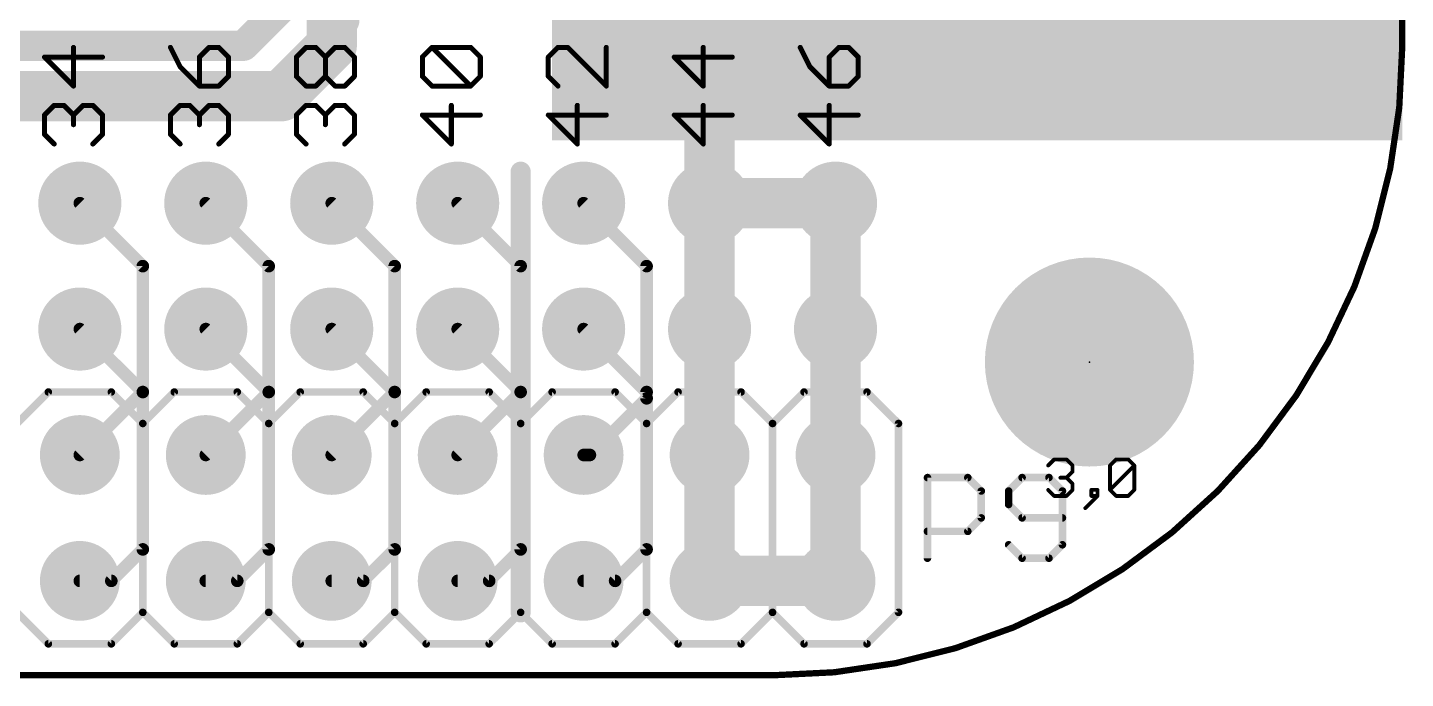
# Model space of a CAD drawing. Extents: x 0 to 86.4, y -0.1 to 54.7.
# Drawn here: x 58.64 to 86.42, y -0.06 to 13.07 of the extents above; entities that cross this region are included whole.
import ezdxf

# ---------------------------------------------------------------- set-up
doc = ezdxf.new("R2010")
doc.units = 0
for name, color, linetype in [('1', 12, 'CONTINUOUS'), ('16', 132, 'CONTINUOUS'), ('17', 110, 'CONTINUOUS'), ('20', 53, 'CONTINUOUS'), ('21', 40, 'CONTINUOUS'), ('23', 53, 'CONTINUOUS'), ('39', 12, 'CONTINUOUS'), ('40', 132, 'CONTINUOUS'), ('41', 12, 'CONTINUOUS'), ('42', 132, 'CONTINUOUS'), ('43', 110, 'CONTINUOUS'), ('48', 253, 'CONTINUOUS')]:
    doc.layers.add(name, color=color, linetype=linetype)

# ---------------------------------------------------------------- blocks, each defined once
blk = doc.blocks.new('ROUNDP')
at = {"const_width": 0.5}
blk.add_lwpolyline([(0, -0.25, 1), (0, 0.25, 1), (0, -0.25)], format="xyb", dxfattribs=at)
blk = doc.blocks.new('RECT')
blk.add_solid([(-0.5, -0.5), (0.5, -0.5), (-0.5, 0.5), (0.5, 0.5)])

msp = doc.modelspace()

# ---------------------------------------------------------------- linework, layer by layer
at = {"layer": '1'}
for points, const_width in [([(64.77, 12.7), (64.77, 32.512)], 1.016), ([(63.754, 11.684), (64.77, 12.7)], 1.016), ([(20.32, 11.684), (63.754, 11.684)], 1.016), ([(60.96, 5.715), (59.69, 6.985)], 0.254), ([(63.5, 5.715), (62.23, 6.985)], 0.254), ([(66.04, 5.715), (64.77, 6.985)], 0.254), ([(68.58, 5.715), (67.31, 6.985)], 0.254), ([(71.12, 5.715), (69.85, 6.985)], 0.254), ([(60.96, 2.54), (60.96, 5.715)], 0.254), ([(63.5, 2.54), (63.5, 5.715)], 0.254), ([(66.04, 2.54), (66.04, 5.715)], 0.254), ([(68.58, 2.54), (68.58, 5.715)], 0.254), ([(71.12, 2.54), (71.12, 5.715)], 0.254), ([(60.325, 1.905), (60.96, 2.54)], 0.254), ([(62.865, 1.905), (63.5, 2.54)], 0.254), ([(65.405, 1.905), (66.04, 2.54)], 0.254), ([(67.945, 1.905), (68.58, 2.54)], 0.254), ([(70.485, 1.905), (71.12, 2.54)], 0.254), ([(59.69, 1.905), (60.325, 1.905)], 0.254), ([(62.23, 1.905), (62.865, 1.905)], 0.254), ([(64.77, 1.905), (65.405, 1.905)], 0.254), ([(67.31, 1.905), (67.945, 1.905)], 0.254), ([(69.85, 1.905), (70.485, 1.905)], 0.254)]:
    msp.add_lwpolyline(points, dxfattribs=dict(at, const_width=const_width))
for points, const_width in [([(64.9496, 12.5204, 1), (64.5904, 12.8796)], 0.508), ([(64.516, 12.7, 1), (65.024, 12.7)], 0.508), ([(63.5744, 11.8636, 1), (63.9336, 11.5044)], 0.508), ([(63.754, 11.43, 1), (63.754, 11.938)], 0.508), ([(59.7349, 7.0299, 1), (59.6451, 6.9401)], 0.127), ([(62.2749, 7.0299, 1), (62.1851, 6.9401)], 0.127), ([(64.8149, 7.0299, 1), (64.7251, 6.9401)], 0.127), ([(67.3549, 7.0299, 1), (67.2651, 6.9401)], 0.127), ([(69.8949, 7.0299, 1), (69.8051, 6.9401)], 0.127), ([(61.0235, 5.715, 1), (60.8965, 5.715)], 0.127), ([(63.5635, 5.715, 1), (63.4365, 5.715)], 0.127), ([(66.1035, 5.715, 1), (65.9765, 5.715)], 0.127), ([(68.6435, 5.715, 1), (68.5165, 5.715)], 0.127), ([(71.1835, 5.715, 1), (71.0565, 5.715)], 0.127), ([(60.9151, 5.6701, 1), (61.0049, 5.7599)], 0.127), ([(63.4551, 5.6701, 1), (63.5449, 5.7599)], 0.127), ([(65.9951, 5.6701, 1), (66.0849, 5.7599)], 0.127), ([(68.5351, 5.6701, 1), (68.6249, 5.7599)], 0.127), ([(71.0751, 5.6701, 1), (71.1649, 5.7599)], 0.127), ([(60.8965, 2.54, 1), (61.0235, 2.54)], 0.127), ([(61.0049, 2.4951, 1), (60.9151, 2.5849)], 0.127), ([(63.4365, 2.54, 1), (63.5635, 2.54)], 0.127), ([(63.5449, 2.4951, 1), (63.4551, 2.5849)], 0.127), ([(65.9765, 2.54, 1), (66.1035, 2.54)], 0.127), ([(66.0849, 2.4951, 1), (65.9951, 2.5849)], 0.127), ([(68.5165, 2.54, 1), (68.6435, 2.54)], 0.127), ([(68.6249, 2.4951, 1), (68.5351, 2.5849)], 0.127), ([(71.0565, 2.54, 1), (71.1835, 2.54)], 0.127), ([(71.1649, 2.4951, 1), (71.0751, 2.5849)], 0.127), ([(59.69, 1.9685, 1), (59.69, 1.8415)], 0.127), ([(60.2801, 1.9499, 1), (60.3699, 1.8601)], 0.127), ([(60.325, 1.8415, 1), (60.325, 1.9685)], 0.127), ([(62.23, 1.9685, 1), (62.23, 1.8415)], 0.127), ([(62.8201, 1.9499, 1), (62.9099, 1.8601)], 0.127), ([(62.865, 1.8415, 1), (62.865, 1.9685)], 0.127), ([(64.77, 1.9685, 1), (64.77, 1.8415)], 0.127), ([(65.3601, 1.9499, 1), (65.4499, 1.8601)], 0.127), ([(65.405, 1.8415, 1), (65.405, 1.9685)], 0.127), ([(67.31, 1.9685, 1), (67.31, 1.8415)], 0.127), ([(67.9001, 1.9499, 1), (67.9899, 1.8601)], 0.127), ([(67.945, 1.8415, 1), (67.945, 1.9685)], 0.127), ([(69.85, 1.9685, 1), (69.85, 1.8415)], 0.127), ([(70.4401, 1.9499, 1), (70.5299, 1.8601)], 0.127), ([(70.485, 1.8415, 1), (70.485, 1.9685)], 0.127)]:
    msp.add_lwpolyline(points, format="xyb", dxfattribs=dict(at, const_width=const_width))
at = {"layer": '16'}
for points, const_width in [([(65.024, 13.208), (65.024, 28.194)], 0.6096), ([(72.39, 25.654), (72.39, 9.525)], 1.016), ([(62.992, 12.7), (64.008, 13.716)], 0.6096), ([(63.5, 11.684), (65.024, 13.208)], 0.6096), ([(22.606, 12.7), (62.992, 12.7)], 0.6096), ([(27.178, 11.684), (63.5, 11.684)], 0.6096), ([(72.39, 9.525), (72.39, 6.985)], 1.016), ([(72.39, 9.525), (74.93, 9.525)], 1.016), ([(74.93, 9.525), (74.93, 6.985)], 1.016), ([(60.96, 8.255), (59.69, 9.525)], 0.254), ([(63.5, 8.255), (62.23, 9.525)], 0.254), ([(66.04, 8.255), (64.77, 9.525)], 0.254), ([(68.58, 8.255), (67.31, 9.525)], 0.254), ([(71.12, 8.255), (69.85, 9.525)], 0.254), ([(60.96, 5.715), (60.96, 8.255)], 0.254), ([(63.5, 5.715), (63.5, 8.255)], 0.254), ([(66.04, 5.715), (66.04, 8.255)], 0.254), ([(68.58, 5.715), (68.58, 8.255)], 0.254), ([(71.12, 5.588), (71.12, 8.255)], 0.254), ([(72.39, 6.985), (72.39, 4.445)], 1.016), ([(74.93, 6.985), (74.93, 4.445)], 1.016), ([(59.69, 4.445), (60.96, 5.715)], 0.254), ([(62.23, 4.445), (63.5, 5.715)], 0.254), ([(64.77, 4.445), (66.04, 5.715)], 0.254), ([(67.31, 4.445), (68.58, 5.715)], 0.254), ([(69.977, 4.445), (71.12, 5.588)], 0.254), ([(72.39, 4.445), (72.39, 1.905)], 1.016), ([(74.93, 4.445), (74.93, 1.905)], 1.016), ([(69.85, 4.445), (69.977, 4.445)], 0.254), ([(72.39, 1.905), (74.93, 1.905)], 1.016)]:
    msp.add_lwpolyline(points, dxfattribs=dict(at, const_width=const_width))
for points, const_width in [([(64.8716, 13.208, 1), (65.1764, 13.208)], 0.3048), ([(65.1318, 13.1002, 1), (64.9162, 13.3158)], 0.3048), ([(62.8842, 12.8078, 1), (63.0998, 12.5922)], 0.3048), ([(62.992, 12.5476, 1), (62.992, 12.8524)], 0.3048), ([(63.5, 11.5316, 1), (63.5, 11.8364)], 0.3048), ([(63.3922, 11.7918, 1), (63.6078, 11.5762)], 0.3048), ([(72.644, 9.525, 1), (72.136, 9.525)], 0.508), ([(72.39, 9.779, 1), (72.39, 9.271)], 0.508), ([(75.184, 9.525, 1), (74.676, 9.525)], 0.508), ([(74.93, 9.271, 1), (74.93, 9.779)], 0.508), ([(72.136, 9.525, 1), (72.644, 9.525)], 0.508), ([(59.7349, 9.5699, 1), (59.6451, 9.4801)], 0.127), ([(62.2749, 9.5699, 1), (62.1851, 9.4801)], 0.127), ([(64.8149, 9.5699, 1), (64.7251, 9.4801)], 0.127), ([(67.3549, 9.5699, 1), (67.2651, 9.4801)], 0.127), ([(69.8949, 9.5699, 1), (69.8051, 9.4801)], 0.127), ([(61.0235, 8.255, 1), (60.8965, 8.255)], 0.127), ([(60.9151, 8.2101, 1), (61.0049, 8.2999)], 0.127), ([(63.5635, 8.255, 1), (63.4365, 8.255)], 0.127), ([(63.4551, 8.2101, 1), (63.5449, 8.2999)], 0.127), ([(66.1035, 8.255, 1), (65.9765, 8.255)], 0.127), ([(65.9951, 8.2101, 1), (66.0849, 8.2999)], 0.127), ([(68.6435, 8.255, 1), (68.5165, 8.255)], 0.127), ([(68.5351, 8.2101, 1), (68.6249, 8.2999)], 0.127), ([(71.1835, 8.255, 1), (71.0565, 8.255)], 0.127), ([(71.0751, 8.2101, 1), (71.1649, 8.2999)], 0.127), ([(72.644, 6.985, 1), (72.136, 6.985)], 0.508), ([(72.136, 6.985, 1), (72.644, 6.985)], 0.508), ([(75.184, 6.985, 1), (74.676, 6.985)], 0.508), ([(74.676, 6.985, 1), (75.184, 6.985)], 0.508), ([(61.0049, 5.6701, 1), (60.9151, 5.7599)], 0.127), ([(63.5449, 5.6701, 1), (63.4551, 5.7599)], 0.127), ([(66.0849, 5.6701, 1), (65.9951, 5.7599)], 0.127), ([(68.6249, 5.6701, 1), (68.5351, 5.7599)], 0.127), ([(60.8965, 5.715, 1), (61.0235, 5.715)], 0.127), ([(63.4365, 5.715, 1), (63.5635, 5.715)], 0.127), ([(65.9765, 5.715, 1), (66.1035, 5.715)], 0.127), ([(68.5165, 5.715, 1), (68.6435, 5.715)], 0.127), ([(71.0565, 5.588, 1), (71.1835, 5.588)], 0.127), ([(71.1649, 5.5431, 1), (71.0751, 5.6329)], 0.127), ([(72.644, 4.445, 1), (72.136, 4.445)], 0.508), ([(75.184, 4.445, 1), (74.676, 4.445)], 0.508), ([(59.6451, 4.4899, 1), (59.7349, 4.4001)], 0.127), ([(62.1851, 4.4899, 1), (62.2749, 4.4001)], 0.127), ([(64.7251, 4.4899, 1), (64.8149, 4.4001)], 0.127), ([(67.2651, 4.4899, 1), (67.3549, 4.4001)], 0.127), ([(69.85, 4.5085, 1), (69.85, 4.3815)], 0.127), ([(69.9321, 4.4899, 1), (70.0219, 4.4001)], 0.127), ([(69.977, 4.3815, 1), (69.977, 4.5085)], 0.127), ([(72.136, 4.445, 1), (72.644, 4.445)], 0.508), ([(74.676, 4.445, 1), (75.184, 4.445)], 0.508), ([(72.39, 2.159, 1), (72.39, 1.651)], 0.508), ([(74.93, 1.651, 1), (74.93, 2.159)], 0.508), ([(72.136, 1.905, 1), (72.644, 1.905)], 0.508), ([(74.676, 1.905, 1), (75.184, 1.905)], 0.508)]:
    msp.add_lwpolyline(points, format="xyb", dxfattribs=dict(at, const_width=const_width))
at = {"layer": '20', "const_width": 0.127}
for points in [[(86.36, 41.91), (86.36, 12.7)], [(73.66, 0), (14.605, 0)]]:
    msp.add_lwpolyline(points, dxfattribs=at)
at = {"layer": '20'}
for points, const_width in [([(73.66, 0, 0.4142), (86.36, 12.7)], 0.127), ([(86.3918, 12.7, 1), (86.3282, 12.7)], 0.0635), ([(86.3282, 12.7, 1), (86.3918, 12.7)], 0.0635), ([(73.66, 0.0318, 1), (73.66, -0.0318)], 0.0635), ([(73.66, -0.0318, 1), (73.66, 0.0318)], 0.0635)]:
    msp.add_lwpolyline(points, format="xyb", dxfattribs=dict(at, const_width=const_width))
at = {"layer": '21'}
for points, const_width in [([(58.9958, 12.4909, 1), (58.9598, 12.4549)], 0.0508), ([(58.9778, 12.4983, 1), (58.9778, 12.4475)], 0.0508), ([(59.5879, 12.6678, 1), (59.5371, 12.6678)], 0.0508), ([(60.1472, 12.4475, 1), (60.1472, 12.4983)], 0.0508), ([(61.5405, 12.6792, 1), (61.4951, 12.6564)], 0.0508), ([(62.0845, 12.4909, 1), (62.1205, 12.4549)], 0.0508), ([(62.1279, 12.4729, 1), (62.0771, 12.4729)], 0.0508), ([(62.2974, 12.6932, 1), (62.2974, 12.6424)], 0.0508), ([(62.3154, 12.6498, 1), (62.2794, 12.6858)], 0.0508), ([(62.5103, 12.6858, 1), (62.4743, 12.6498)], 0.0508), ([(62.4923, 12.6424, 1), (62.4923, 12.6932)], 0.0508), ([(62.7126, 12.4729, 1), (62.6618, 12.4729)], 0.0508), ([(62.6692, 12.4549, 1), (62.7052, 12.4909)], 0.0508), ([(64.0398, 12.4909, 1), (64.0758, 12.4549)], 0.0508), ([(64.0832, 12.4729, 1), (64.0324, 12.4729)], 0.0508), ([(64.2527, 12.6932, 1), (64.2527, 12.6424)], 0.0508), ([(64.2707, 12.6498, 1), (64.2347, 12.6858)], 0.0508), ([(64.4656, 12.6858, 1), (64.4296, 12.6498)], 0.0508), ([(64.4476, 12.6424, 1), (64.4476, 12.6932)], 0.0508), ([(64.6245, 12.4909, 1), (64.6605, 12.4549)], 0.0508), ([(64.6679, 12.4729, 1), (64.6171, 12.4729)], 0.0508), ([(64.6245, 12.4549, 1), (64.6605, 12.4909)], 0.0508), ([(64.8374, 12.6932, 1), (64.8374, 12.6424)], 0.0508), ([(64.8554, 12.6498, 1), (64.8194, 12.6858)], 0.0508), ([(65.0503, 12.6858, 1), (65.0143, 12.6498)], 0.0508), ([(65.0323, 12.6424, 1), (65.0323, 12.6932)], 0.0508), ([(65.2526, 12.4729, 1), (65.2018, 12.4729)], 0.0508), ([(65.2092, 12.4549, 1), (65.2452, 12.4909)], 0.0508), ([(66.5798, 12.4909, 1), (66.6158, 12.4549)], 0.0508), ([(66.6232, 12.4729, 1), (66.5724, 12.4729)], 0.0508), ([(66.8107, 12.6858, 1), (66.7747, 12.6498)], 0.0508), ([(66.7927, 12.6932, 1), (66.7927, 12.6424)], 0.0508), ([(66.8107, 12.6498, 1), (66.7747, 12.6858)], 0.0508), ([(67.5903, 12.6858, 1), (67.5543, 12.6498)], 0.0508), ([(67.5723, 12.6424, 1), (67.5723, 12.6932)], 0.0508), ([(67.7926, 12.4729, 1), (67.7418, 12.4729)], 0.0508), ([(67.7492, 12.4549, 1), (67.7852, 12.4909)], 0.0508), ([(69.1198, 12.4909, 1), (69.1558, 12.4549)], 0.0508), ([(69.1632, 12.4729, 1), (69.1124, 12.4729)], 0.0508), ([(69.3327, 12.6932, 1), (69.3327, 12.6424)], 0.0508), ([(69.3507, 12.6498, 1), (69.3147, 12.6858)], 0.0508), ([(69.5456, 12.6858, 1), (69.5096, 12.6498)], 0.0508), ([(69.5276, 12.6424, 1), (69.5276, 12.6932)], 0.0508), ([(70.3326, 12.6678, 1), (70.2818, 12.6678)], 0.0508), ([(71.6958, 12.4909, 1), (71.6598, 12.4549)], 0.0508), ([(71.6778, 12.4983, 1), (71.6778, 12.4475)], 0.0508), ([(72.2879, 12.6678, 1), (72.2371, 12.6678)], 0.0508), ([(72.8472, 12.4475, 1), (72.8472, 12.4983)], 0.0508), ([(74.2405, 12.6792, 1), (74.1951, 12.6564)], 0.0508), ([(74.7845, 12.4909, 1), (74.8205, 12.4549)], 0.0508), ([(74.8279, 12.4729, 1), (74.7771, 12.4729)], 0.0508), ([(74.9974, 12.6932, 1), (74.9974, 12.6424)], 0.0508), ([(75.0154, 12.6498, 1), (74.9794, 12.6858)], 0.0508), ([(75.2103, 12.6858, 1), (75.1743, 12.6498)], 0.0508), ([(75.1923, 12.6424, 1), (75.1923, 12.6932)], 0.0508), ([(75.4126, 12.4729, 1), (75.3618, 12.4729)], 0.0508), ([(75.3692, 12.4549, 1), (75.4052, 12.4909)], 0.0508), ([(61.7307, 12.296, 1), (61.6947, 12.26)], 0.0508), ([(61.69, 12.2666, 1), (61.7354, 12.2894)], 0.0508), ([(74.4307, 12.296, 1), (74.3947, 12.26)], 0.0508), ([(74.39, 12.2666, 1), (74.4354, 12.2894)], 0.0508), ([(62.6618, 12.0831, 1), (62.7126, 12.0831)], 0.0508), ([(62.7052, 12.0651, 1), (62.6692, 12.1011)], 0.0508), ([(64.0758, 12.1011, 1), (64.0398, 12.0651)], 0.0508), ([(64.0324, 12.0831, 1), (64.0832, 12.0831)], 0.0508), ([(64.6605, 12.1011, 1), (64.6245, 12.0651)], 0.0508), ([(64.6171, 12.0831, 1), (64.6679, 12.0831)], 0.0508), ([(64.6605, 12.0651, 1), (64.6245, 12.1011)], 0.0508), ([(65.2018, 12.0831, 1), (65.2526, 12.0831)], 0.0508), ([(65.2452, 12.0651, 1), (65.2092, 12.1011)], 0.0508), ([(66.6158, 12.1011, 1), (66.5798, 12.0651)], 0.0508), ([(66.5724, 12.0831, 1), (66.6232, 12.0831)], 0.0508), ([(67.7418, 12.0831, 1), (67.7926, 12.0831)], 0.0508), ([(67.7852, 12.0651, 1), (67.7492, 12.1011)], 0.0508), ([(69.1558, 12.1011, 1), (69.1198, 12.0651)], 0.0508), ([(69.1124, 12.0831, 1), (69.1632, 12.0831)], 0.0508), ([(75.3618, 12.0831, 1), (75.4126, 12.0831)], 0.0508), ([(75.4052, 12.0651, 1), (75.3692, 12.1011)], 0.0508), ([(59.5371, 11.8882, 1), (59.5879, 11.8882)], 0.0508), ([(59.5445, 11.8702, 1), (59.5805, 11.9062)], 0.0508), ([(62.1025, 11.9136, 1), (62.1025, 11.8628)], 0.0508), ([(62.0771, 11.8882, 1), (62.1279, 11.8882)], 0.0508), ([(62.0845, 11.8702, 1), (62.1205, 11.9062)], 0.0508), ([(62.4743, 11.9062, 1), (62.5103, 11.8702)], 0.0508), ([(62.4923, 11.8628, 1), (62.4923, 11.9136)], 0.0508), ([(64.2527, 11.9136, 1), (64.2527, 11.8628)], 0.0508), ([(64.2347, 11.8702, 1), (64.2707, 11.9062)], 0.0508), ([(64.4296, 11.9062, 1), (64.4656, 11.8702)], 0.0508), ([(64.4476, 11.8628, 1), (64.4476, 11.9136)], 0.0508), ([(64.8374, 11.9136, 1), (64.8374, 11.8628)], 0.0508), ([(64.8194, 11.8702, 1), (64.8554, 11.9062)], 0.0508), ([(65.0143, 11.9062, 1), (65.0503, 11.8702)], 0.0508), ([(65.0323, 11.8628, 1), (65.0323, 11.9136)], 0.0508), ([(66.7927, 11.9136, 1), (66.7927, 11.8628)], 0.0508), ([(66.7747, 11.8702, 1), (66.8107, 11.9062)], 0.0508), ([(67.5543, 11.9062, 1), (67.5903, 11.8702)], 0.0508), ([(67.5543, 11.8702, 1), (67.5903, 11.9062)], 0.0508), ([(67.5723, 11.8628, 1), (67.5723, 11.9136)], 0.0508), ([(69.3147, 11.8702, 1), (69.3507, 11.9062)], 0.0508), ([(70.2818, 11.8882, 1), (70.3326, 11.8882)], 0.0508), ([(70.2892, 11.8702, 1), (70.3252, 11.9062)], 0.0508), ([(72.2371, 11.8882, 1), (72.2879, 11.8882)], 0.0508), ([(72.2445, 11.8702, 1), (72.2805, 11.9062)], 0.0508), ([(74.8025, 11.9136, 1), (74.8025, 11.8628)], 0.0508), ([(74.7771, 11.8882, 1), (74.8279, 11.8882)], 0.0508), ([(74.7845, 11.8702, 1), (74.8205, 11.9062)], 0.0508), ([(75.1743, 11.9062, 1), (75.2103, 11.8702)], 0.0508), ([(75.1923, 11.8628, 1), (75.1923, 11.9136)], 0.0508), ([(59.1727, 11.5238, 1), (59.1727, 11.473)], 0.0508), ([(59.1907, 11.4804, 1), (59.1547, 11.5164)], 0.0508), ([(59.3856, 11.5164, 1), (59.3496, 11.4804)], 0.0508), ([(59.3676, 11.473, 1), (59.3676, 11.5238)], 0.0508), ([(59.7574, 11.5238, 1), (59.7574, 11.473)], 0.0508), ([(59.7754, 11.4804, 1), (59.7394, 11.5164)], 0.0508), ([(59.9703, 11.5164, 1), (59.9343, 11.4804)], 0.0508), ([(59.9523, 11.473, 1), (59.9523, 11.5238)], 0.0508), ([(61.7127, 11.5238, 1), (61.7127, 11.473)], 0.0508), ([(61.7307, 11.4804, 1), (61.6947, 11.5164)], 0.0508), ([(61.9256, 11.5164, 1), (61.8896, 11.4804)], 0.0508), ([(61.9076, 11.473, 1), (61.9076, 11.5238)], 0.0508), ([(62.2974, 11.5238, 1), (62.2974, 11.473)], 0.0508), ([(62.3154, 11.4804, 1), (62.2794, 11.5164)], 0.0508), ([(62.5103, 11.5164, 1), (62.4743, 11.4804)], 0.0508), ([(62.4923, 11.473, 1), (62.4923, 11.5238)], 0.0508), ([(64.2527, 11.5238, 1), (64.2527, 11.473)], 0.0508), ([(64.2707, 11.4804, 1), (64.2347, 11.5164)], 0.0508), ([(64.4656, 11.5164, 1), (64.4296, 11.4804)], 0.0508), ([(64.4476, 11.473, 1), (64.4476, 11.5238)], 0.0508), ([(64.8374, 11.5238, 1), (64.8374, 11.473)], 0.0508), ([(64.8554, 11.4804, 1), (64.8194, 11.5164)], 0.0508), ([(65.0503, 11.5164, 1), (65.0143, 11.4804)], 0.0508), ([(65.0323, 11.473, 1), (65.0323, 11.5238)], 0.0508), ([(67.2079, 11.4984, 1), (67.1571, 11.4984)], 0.0508), ([(69.7479, 11.4984, 1), (69.6971, 11.4984)], 0.0508), ([(72.2879, 11.4984, 1), (72.2371, 11.4984)], 0.0508), ([(74.8279, 11.4984, 1), (74.7771, 11.4984)], 0.0508), ([(58.9598, 11.3215, 1), (58.9958, 11.2855)], 0.0508), ([(59.0032, 11.3035, 1), (58.9524, 11.3035)], 0.0508), ([(59.5445, 11.3215, 1), (59.5805, 11.2855)], 0.0508), ([(59.5879, 11.3035, 1), (59.5371, 11.3035)], 0.0508), ([(59.5371, 11.1086, 1), (59.5879, 11.1086)], 0.0508), ([(59.5445, 11.2855, 1), (59.5805, 11.3215)], 0.0508), ([(60.1726, 11.3035, 1), (60.1218, 11.3035)], 0.0508), ([(60.1292, 11.2855, 1), (60.1652, 11.3215)], 0.0508), ([(61.4998, 11.3215, 1), (61.5358, 11.2855)], 0.0508), ([(61.5432, 11.3035, 1), (61.4924, 11.3035)], 0.0508), ([(62.0845, 11.3215, 1), (62.1205, 11.2855)], 0.0508), ([(62.1279, 11.3035, 1), (62.0771, 11.3035)], 0.0508), ([(62.0771, 11.1086, 1), (62.1279, 11.1086)], 0.0508), ([(62.0845, 11.2855, 1), (62.1205, 11.3215)], 0.0508), ([(62.7126, 11.3035, 1), (62.6618, 11.3035)], 0.0508), ([(62.6692, 11.2855, 1), (62.7052, 11.3215)], 0.0508), ([(64.0398, 11.3215, 1), (64.0758, 11.2855)], 0.0508), ([(64.0832, 11.3035, 1), (64.0324, 11.3035)], 0.0508), ([(64.6245, 11.3215, 1), (64.6605, 11.2855)], 0.0508), ([(64.6679, 11.3035, 1), (64.6171, 11.3035)], 0.0508), ([(64.6171, 11.1086, 1), (64.6679, 11.1086)], 0.0508), ([(64.6245, 11.2855, 1), (64.6605, 11.3215)], 0.0508), ([(65.2526, 11.3035, 1), (65.2018, 11.3035)], 0.0508), ([(65.2092, 11.2855, 1), (65.2452, 11.3215)], 0.0508), ([(66.6158, 11.3215, 1), (66.5798, 11.2855)], 0.0508), ([(66.5978, 11.3289, 1), (66.5978, 11.2781)], 0.0508), ([(67.7672, 11.2781, 1), (67.7672, 11.3289)], 0.0508), ([(69.1558, 11.3215, 1), (69.1198, 11.2855)], 0.0508), ([(69.1378, 11.3289, 1), (69.1378, 11.2781)], 0.0508), ([(70.3072, 11.2781, 1), (70.3072, 11.3289)], 0.0508), ([(71.6958, 11.3215, 1), (71.6598, 11.2855)], 0.0508), ([(71.6778, 11.3289, 1), (71.6778, 11.2781)], 0.0508), ([(72.8472, 11.2781, 1), (72.8472, 11.3289)], 0.0508), ([(74.2358, 11.3215, 1), (74.1998, 11.2855)], 0.0508), ([(74.2178, 11.3289, 1), (74.2178, 11.2781)], 0.0508), ([(75.3872, 11.2781, 1), (75.3872, 11.3289)], 0.0508), ([(58.9958, 10.9317, 1), (58.9598, 10.8957)], 0.0508), ([(58.9524, 10.9137, 1), (59.0032, 10.9137)], 0.0508), ([(60.1218, 10.9137, 1), (60.1726, 10.9137)], 0.0508), ([(60.1652, 10.8957, 1), (60.1292, 10.9317)], 0.0508), ([(61.5358, 10.9317, 1), (61.4998, 10.8957)], 0.0508), ([(61.4924, 10.9137, 1), (61.5432, 10.9137)], 0.0508), ([(62.6618, 10.9137, 1), (62.7126, 10.9137)], 0.0508), ([(62.7052, 10.8957, 1), (62.6692, 10.9317)], 0.0508), ([(64.0758, 10.9317, 1), (64.0398, 10.8957)], 0.0508), ([(64.0324, 10.9137, 1), (64.0832, 10.9137)], 0.0508), ([(65.2018, 10.9137, 1), (65.2526, 10.9137)], 0.0508), ([(65.2452, 10.8957, 1), (65.2092, 10.9317)], 0.0508), ([(59.1547, 10.7008, 1), (59.1907, 10.7368)], 0.0508), ([(59.9343, 10.7368, 1), (59.9703, 10.7008)], 0.0508), ([(61.6947, 10.7008, 1), (61.7307, 10.7368)], 0.0508), ([(62.4743, 10.7368, 1), (62.5103, 10.7008)], 0.0508), ([(64.2347, 10.7008, 1), (64.2707, 10.7368)], 0.0508), ([(65.0143, 10.7368, 1), (65.0503, 10.7008)], 0.0508), ([(67.1571, 10.7188, 1), (67.2079, 10.7188)], 0.0508), ([(67.1645, 10.7008, 1), (67.2005, 10.7368)], 0.0508), ([(69.6971, 10.7188, 1), (69.7479, 10.7188)], 0.0508), ([(69.7045, 10.7008, 1), (69.7405, 10.7368)], 0.0508), ([(72.2371, 10.7188, 1), (72.2879, 10.7188)], 0.0508), ([(72.2445, 10.7008, 1), (72.2805, 10.7368)], 0.0508), ([(74.7771, 10.7188, 1), (74.8279, 10.7188)], 0.0508), ([(74.7845, 10.7008, 1), (74.8205, 10.7368)], 0.0508), ([(68.6816, 10.16, 1), (68.4784, 10.16)], 0.2032), ([(80.05, 4.288, 1), (80.05, 8.352, 1), (80.05, 4.288)], 0.1524), ([(59.055, 5.7531, 1), (59.055, 5.6769)], 0.0762), ([(59.0819, 5.6881, 1), (59.0281, 5.7419)], 0.0762), ([(60.3519, 5.7419, 1), (60.2981, 5.6881)], 0.0762), ([(60.325, 5.6769, 1), (60.325, 5.7531)], 0.0762), ([(61.595, 5.7531, 1), (61.595, 5.6769)], 0.0762), ([(61.6219, 5.6881, 1), (61.5681, 5.7419)], 0.0762), ([(62.8919, 5.7419, 1), (62.8381, 5.6881)], 0.0762), ([(62.865, 5.6769, 1), (62.865, 5.7531)], 0.0762), ([(64.135, 5.7531, 1), (64.135, 5.6769)], 0.0762), ([(64.1619, 5.6881, 1), (64.1081, 5.7419)], 0.0762), ([(65.4319, 5.7419, 1), (65.3781, 5.6881)], 0.0762), ([(65.405, 5.6769, 1), (65.405, 5.7531)], 0.0762), ([(66.675, 5.7531, 1), (66.675, 5.6769)], 0.0762), ([(66.7019, 5.6881, 1), (66.6481, 5.7419)], 0.0762), ([(67.9719, 5.7419, 1), (67.9181, 5.6881)], 0.0762), ([(67.945, 5.6769, 1), (67.945, 5.7531)], 0.0762), ([(69.215, 5.7531, 1), (69.215, 5.6769)], 0.0762), ([(69.2419, 5.6881, 1), (69.1881, 5.7419)], 0.0762), ([(70.5119, 5.7419, 1), (70.4581, 5.6881)], 0.0762), ([(70.485, 5.6769, 1), (70.485, 5.7531)], 0.0762), ([(71.755, 5.7531, 1), (71.755, 5.6769)], 0.0762), ([(71.7819, 5.6881, 1), (71.7281, 5.7419)], 0.0762), ([(73.0519, 5.7419, 1), (72.9981, 5.6881)], 0.0762), ([(73.025, 5.6769, 1), (73.025, 5.7531)], 0.0762), ([(74.295, 5.7531, 1), (74.295, 5.6769)], 0.0762), ([(74.3219, 5.6881, 1), (74.2681, 5.7419)], 0.0762), ([(75.5919, 5.7419, 1), (75.5381, 5.6881)], 0.0762), ([(75.565, 5.6769, 1), (75.565, 5.7531)], 0.0762), ([(60.9981, 5.08, 1), (60.9219, 5.08)], 0.0762), ([(60.9331, 5.1069, 1), (60.9869, 5.0531)], 0.0762), ([(60.9331, 5.0531, 1), (60.9869, 5.1069)], 0.0762), ([(63.5381, 5.08, 1), (63.4619, 5.08)], 0.0762), ([(63.4731, 5.1069, 1), (63.5269, 5.0531)], 0.0762), ([(63.4731, 5.0531, 1), (63.5269, 5.1069)], 0.0762), ([(66.0781, 5.08, 1), (66.0019, 5.08)], 0.0762), ([(66.0131, 5.1069, 1), (66.0669, 5.0531)], 0.0762), ([(66.0131, 5.0531, 1), (66.0669, 5.1069)], 0.0762), ([(68.6181, 5.08, 1), (68.5419, 5.08)], 0.0762), ([(68.5531, 5.1069, 1), (68.6069, 5.0531)], 0.0762), ([(68.5531, 5.0531, 1), (68.6069, 5.1069)], 0.0762), ([(71.1581, 5.08, 1), (71.0819, 5.08)], 0.0762), ([(71.0931, 5.1069, 1), (71.1469, 5.0531)], 0.0762), ([(71.0931, 5.0531, 1), (71.1469, 5.1069)], 0.0762), ([(73.6981, 5.08, 1), (73.6219, 5.08)], 0.0762), ([(73.6331, 5.1069, 1), (73.6869, 5.0531)], 0.0762), ([(73.6331, 5.0531, 1), (73.6869, 5.1069)], 0.0762), ([(76.2381, 5.08, 1), (76.1619, 5.08)], 0.0762), ([(76.1731, 5.0531, 1), (76.2269, 5.1069)], 0.0762), ([(76.8223, 3.9892, 1), (76.7461, 3.9892)], 0.0762), ([(76.7842, 4.0273, 1), (76.7842, 3.9511)], 0.0762), ([(77.6246, 4.0161, 1), (77.5708, 3.9622)], 0.0762), ([(77.5977, 3.9511, 1), (77.5977, 4.0273)], 0.0762), ([(78.6925, 4.0273, 1), (78.6925, 3.9511)], 0.0762), ([(78.7195, 3.9622, 1), (78.6656, 4.0161)], 0.0762), ([(79.2618, 4.0161, 1), (79.2079, 3.9622)], 0.0762), ([(79.2349, 3.9511, 1), (79.2349, 4.0273)], 0.0762), ([(77.907, 3.718, 1), (77.8308, 3.718)], 0.0762), ([(77.8419, 3.6911, 1), (77.8958, 3.745)], 0.0762), ([(78.3944, 3.745, 1), (78.4483, 3.6911)], 0.0762), ([(78.4595, 3.718, 1), (78.3833, 3.718)], 0.0762), ([(79.5441, 3.718, 1), (79.4679, 3.718)], 0.0762), ([(79.4791, 3.6911, 1), (79.533, 3.745)], 0.0762), ([(78.4483, 3.4738, 1), (78.3944, 3.4199)], 0.0762), ([(78.3833, 3.4469, 1), (78.4595, 3.4469)], 0.0762), ([(77.8308, 3.1757, 1), (77.907, 3.1757)], 0.0762), ([(77.8958, 3.1488, 1), (77.8419, 3.2026)], 0.0762), ([(78.6925, 3.2138, 1), (78.6925, 3.1376)], 0.0762), ([(78.6656, 3.1488, 1), (78.7195, 3.2026)], 0.0762), ([(79.506, 3.1376, 1), (79.506, 3.2138)], 0.0762), ([(76.7842, 2.9426, 1), (76.7842, 2.8664)], 0.0762), ([(77.5708, 2.9315, 1), (77.6246, 2.8776)], 0.0762), ([(77.5977, 2.8664, 1), (77.5977, 2.9426)], 0.0762), ([(78.4483, 2.6603, 1), (78.3944, 2.6064)], 0.0762), ([(79.4679, 2.6334, 1), (79.5441, 2.6334)], 0.0762), ([(79.533, 2.6064, 1), (79.4791, 2.6603)], 0.0762), ([(76.7461, 2.3622, 1), (76.8223, 2.3622)], 0.0762), ([(78.6925, 2.4003, 1), (78.6925, 2.3241)], 0.0762), ([(78.6656, 2.3353, 1), (78.7195, 2.3891)], 0.0762), ([(79.2079, 2.3891, 1), (79.2618, 2.3353)], 0.0762), ([(79.2349, 2.3241, 1), (79.2349, 2.4003)], 0.0762), ([(60.9219, 1.27, 1), (60.9981, 1.27)], 0.0762), ([(60.9869, 1.2969, 1), (60.9331, 1.2431)], 0.0762), ([(60.9869, 1.2431, 1), (60.9331, 1.2969)], 0.0762), ([(63.4619, 1.27, 1), (63.5381, 1.27)], 0.0762), ([(63.5269, 1.2969, 1), (63.4731, 1.2431)], 0.0762), ([(63.5269, 1.2431, 1), (63.4731, 1.2969)], 0.0762), ([(66.0019, 1.27, 1), (66.0781, 1.27)], 0.0762), ([(66.0669, 1.2969, 1), (66.0131, 1.2431)], 0.0762), ([(66.0669, 1.2431, 1), (66.0131, 1.2969)], 0.0762), ([(68.4784, 1.27, 1), (68.6816, 1.27)], 0.2032), ([(68.5419, 1.27, 1), (68.6181, 1.27)], 0.0762), ([(68.6069, 1.2969, 1), (68.5531, 1.2431)], 0.0762), ([(68.6069, 1.2431, 1), (68.5531, 1.2969)], 0.0762), ([(71.0819, 1.27, 1), (71.1581, 1.27)], 0.0762), ([(71.1469, 1.2969, 1), (71.0931, 1.2431)], 0.0762), ([(71.1469, 1.2431, 1), (71.0931, 1.2969)], 0.0762), ([(73.6219, 1.27, 1), (73.6981, 1.27)], 0.0762), ([(73.6869, 1.2969, 1), (73.6331, 1.2431)], 0.0762), ([(73.6869, 1.2431, 1), (73.6331, 1.2969)], 0.0762), ([(76.1619, 1.27, 1), (76.2381, 1.27)], 0.0762), ([(76.2269, 1.2431, 1), (76.1731, 1.2969)], 0.0762), ([(59.055, 0.6731, 1), (59.055, 0.5969)], 0.0762), ([(59.0281, 0.6081, 1), (59.0819, 0.6619)], 0.0762), ([(60.2981, 0.6619, 1), (60.3519, 0.6081)], 0.0762), ([(60.325, 0.5969, 1), (60.325, 0.6731)], 0.0762), ([(61.595, 0.6731, 1), (61.595, 0.5969)], 0.0762), ([(61.5681, 0.6081, 1), (61.6219, 0.6619)], 0.0762), ([(62.8381, 0.6619, 1), (62.8919, 0.6081)], 0.0762), ([(62.865, 0.5969, 1), (62.865, 0.6731)], 0.0762), ([(64.135, 0.6731, 1), (64.135, 0.5969)], 0.0762), ([(64.1081, 0.6081, 1), (64.1619, 0.6619)], 0.0762), ([(65.3781, 0.6619, 1), (65.4319, 0.6081)], 0.0762), ([(65.405, 0.5969, 1), (65.405, 0.6731)], 0.0762), ([(66.675, 0.6731, 1), (66.675, 0.5969)], 0.0762), ([(66.6481, 0.6081, 1), (66.7019, 0.6619)], 0.0762), ([(67.9181, 0.6619, 1), (67.9719, 0.6081)], 0.0762), ([(67.945, 0.5969, 1), (67.945, 0.6731)], 0.0762), ([(69.215, 0.6731, 1), (69.215, 0.5969)], 0.0762), ([(69.1881, 0.6081, 1), (69.2419, 0.6619)], 0.0762), ([(70.4581, 0.6619, 1), (70.5119, 0.6081)], 0.0762), ([(70.485, 0.5969, 1), (70.485, 0.6731)], 0.0762), ([(71.755, 0.6731, 1), (71.755, 0.5969)], 0.0762), ([(71.7281, 0.6081, 1), (71.7819, 0.6619)], 0.0762), ([(72.9981, 0.6619, 1), (73.0519, 0.6081)], 0.0762), ([(73.025, 0.5969, 1), (73.025, 0.6731)], 0.0762), ([(74.295, 0.6731, 1), (74.295, 0.5969)], 0.0762), ([(74.2681, 0.6081, 1), (74.3219, 0.6619)], 0.0762), ([(75.5381, 0.6619, 1), (75.5919, 0.6081)], 0.0762), ([(75.565, 0.5969, 1), (75.565, 0.6731)], 0.0762)]:
    msp.add_lwpolyline(points, format="xyb", dxfattribs=dict(at, const_width=const_width))
for points, const_width in [([(60.1472, 12.4729), (58.9778, 12.4729)], 0.1016), ([(58.9778, 12.4729), (59.5625, 11.8882)], 0.1016), ([(59.5625, 11.8882), (59.5625, 12.6678)], 0.1016), ([(61.5178, 12.6678), (61.7127, 12.278)], 0.1016), ([(62.2974, 12.6678), (62.1025, 12.4729)], 0.1016), ([(62.1025, 12.4729), (62.1025, 11.8882)], 0.1016), ([(62.4923, 12.6678), (62.2974, 12.6678)], 0.1016), ([(62.6872, 12.4729), (62.4923, 12.6678)], 0.1016), ([(62.6872, 12.0831), (62.6872, 12.4729)], 0.1016), ([(64.0578, 12.4729), (64.2527, 12.6678)], 0.1016), ([(64.0578, 12.0831), (64.0578, 12.4729)], 0.1016), ([(64.2527, 12.6678), (64.4476, 12.6678)], 0.1016), ([(64.4476, 12.6678), (64.6425, 12.4729)], 0.1016), ([(64.6425, 12.4729), (64.8374, 12.6678)], 0.1016), ([(64.6425, 12.0831), (64.6425, 12.4729)], 0.1016), ([(64.8374, 12.6678), (65.0323, 12.6678)], 0.1016), ([(65.0323, 12.6678), (65.2272, 12.4729)], 0.1016), ([(65.2272, 12.4729), (65.2272, 12.0831)], 0.1016), ([(66.5978, 12.4729), (66.7927, 12.6678)], 0.1016), ([(66.5978, 12.0831), (66.5978, 12.4729)], 0.1016), ([(66.7927, 12.6678), (67.5723, 12.6678)], 0.1016), ([(67.5723, 11.8882), (66.7927, 12.6678)], 0.1016), ([(67.5723, 12.6678), (67.7672, 12.4729)], 0.1016), ([(67.7672, 12.4729), (67.7672, 12.0831)], 0.1016), ([(69.3327, 12.6678), (69.1378, 12.4729)], 0.1016), ([(69.1378, 12.4729), (69.1378, 12.0831)], 0.1016), ([(69.5276, 12.6678), (69.3327, 12.6678)], 0.1016), ([(70.3072, 11.8882), (69.5276, 12.6678)], 0.1016), ([(70.3072, 12.6678), (70.3072, 11.8882)], 0.1016), ([(72.8472, 12.4729), (71.6778, 12.4729)], 0.1016), ([(71.6778, 12.4729), (72.2625, 11.8882)], 0.1016), ([(72.2625, 11.8882), (72.2625, 12.6678)], 0.1016), ([(74.2178, 12.6678), (74.4127, 12.278)], 0.1016), ([(74.9974, 12.6678), (74.8025, 12.4729)], 0.1016), ([(74.8025, 12.4729), (74.8025, 11.8882)], 0.1016), ([(75.1923, 12.6678), (74.9974, 12.6678)], 0.1016), ([(75.3872, 12.4729), (75.1923, 12.6678)], 0.1016), ([(75.3872, 12.0831), (75.3872, 12.4729)], 0.1016), ([(61.7127, 12.278), (62.1025, 11.8882)], 0.1016), ([(74.4127, 12.278), (74.8025, 11.8882)], 0.1016), ([(62.4923, 11.8882), (62.6872, 12.0831)], 0.1016), ([(64.2527, 11.8882), (64.0578, 12.0831)], 0.1016), ([(64.6425, 12.0831), (64.4476, 11.8882)], 0.1016), ([(64.8374, 11.8882), (64.6425, 12.0831)], 0.1016), ([(65.2272, 12.0831), (65.0323, 11.8882)], 0.1016), ([(66.7927, 11.8882), (66.5978, 12.0831)], 0.1016), ([(67.7672, 12.0831), (67.5723, 11.8882)], 0.1016), ([(69.1378, 12.0831), (69.3327, 11.8882)], 0.1016), ([(75.1923, 11.8882), (75.3872, 12.0831)], 0.1016), ([(62.1025, 11.8882), (62.4923, 11.8882)], 0.1016), ([(64.4476, 11.8882), (64.2527, 11.8882)], 0.1016), ([(65.0323, 11.8882), (64.8374, 11.8882)], 0.1016), ([(67.5723, 11.8882), (66.7927, 11.8882)], 0.1016), ([(74.8025, 11.8882), (75.1923, 11.8882)], 0.1016), ([(58.9778, 11.3035), (59.1727, 11.4984)], 0.1016), ([(59.1727, 11.4984), (59.3676, 11.4984)], 0.1016), ([(59.3676, 11.4984), (59.5625, 11.3035)], 0.1016), ([(59.5625, 11.3035), (59.7574, 11.4984)], 0.1016), ([(59.7574, 11.4984), (59.9523, 11.4984)], 0.1016), ([(59.9523, 11.4984), (60.1472, 11.3035)], 0.1016), ([(61.5178, 11.3035), (61.7127, 11.4984)], 0.1016), ([(61.7127, 11.4984), (61.9076, 11.4984)], 0.1016), ([(61.9076, 11.4984), (62.1025, 11.3035)], 0.1016), ([(62.1025, 11.3035), (62.2974, 11.4984)], 0.1016), ([(62.2974, 11.4984), (62.4923, 11.4984)], 0.1016), ([(62.4923, 11.4984), (62.6872, 11.3035)], 0.1016), ([(64.0578, 11.3035), (64.2527, 11.4984)], 0.1016), ([(64.2527, 11.4984), (64.4476, 11.4984)], 0.1016), ([(64.4476, 11.4984), (64.6425, 11.3035)], 0.1016), ([(64.6425, 11.3035), (64.8374, 11.4984)], 0.1016), ([(64.8374, 11.4984), (65.0323, 11.4984)], 0.1016), ([(65.0323, 11.4984), (65.2272, 11.3035)], 0.1016), ([(67.1825, 10.7188), (67.1825, 11.4984)], 0.1016), ([(69.7225, 10.7188), (69.7225, 11.4984)], 0.1016), ([(72.2625, 10.7188), (72.2625, 11.4984)], 0.1016), ([(74.8025, 10.7188), (74.8025, 11.4984)], 0.1016), ([(58.9778, 10.9137), (58.9778, 11.3035)], 0.1016), ([(59.5625, 11.3035), (59.5625, 11.1086)], 0.1016), ([(60.1472, 11.3035), (60.1472, 10.9137)], 0.1016), ([(61.5178, 10.9137), (61.5178, 11.3035)], 0.1016), ([(62.1025, 11.3035), (62.1025, 11.1086)], 0.1016), ([(62.6872, 11.3035), (62.6872, 10.9137)], 0.1016), ([(64.0578, 10.9137), (64.0578, 11.3035)], 0.1016), ([(64.6425, 11.3035), (64.6425, 11.1086)], 0.1016), ([(65.2272, 11.3035), (65.2272, 10.9137)], 0.1016), ([(67.7672, 11.3035), (66.5978, 11.3035)], 0.1016), ([(66.5978, 11.3035), (67.1825, 10.7188)], 0.1016), ([(70.3072, 11.3035), (69.1378, 11.3035)], 0.1016), ([(69.1378, 11.3035), (69.7225, 10.7188)], 0.1016), ([(72.8472, 11.3035), (71.6778, 11.3035)], 0.1016), ([(71.6778, 11.3035), (72.2625, 10.7188)], 0.1016), ([(75.3872, 11.3035), (74.2178, 11.3035)], 0.1016), ([(74.2178, 11.3035), (74.8025, 10.7188)], 0.1016), ([(59.1727, 10.7188), (58.9778, 10.9137)], 0.1016), ([(60.1472, 10.9137), (59.9523, 10.7188)], 0.1016), ([(61.7127, 10.7188), (61.5178, 10.9137)], 0.1016), ([(62.6872, 10.9137), (62.4923, 10.7188)], 0.1016), ([(64.2527, 10.7188), (64.0578, 10.9137)], 0.1016), ([(65.2272, 10.9137), (65.0323, 10.7188)], 0.1016), ([(68.58, 1.27), (68.58, 10.16)], 0.4064), ([(58.42, 5.08), (59.055, 5.715)], 0.1524), ([(60.325, 5.715), (59.055, 5.715)], 0.1524), ([(60.325, 5.715), (60.96, 5.08)], 0.1524), ([(60.96, 5.08), (61.595, 5.715)], 0.1524), ([(62.865, 5.715), (61.595, 5.715)], 0.1524), ([(62.865, 5.715), (63.5, 5.08)], 0.1524), ([(63.5, 5.08), (64.135, 5.715)], 0.1524), ([(65.405, 5.715), (64.135, 5.715)], 0.1524), ([(65.405, 5.715), (66.04, 5.08)], 0.1524), ([(66.04, 5.08), (66.675, 5.715)], 0.1524), ([(67.945, 5.715), (66.675, 5.715)], 0.1524), ([(67.945, 5.715), (68.58, 5.08)], 0.1524), ([(68.58, 5.08), (69.215, 5.715)], 0.1524), ([(70.485, 5.715), (69.215, 5.715)], 0.1524), ([(70.485, 5.715), (71.12, 5.08)], 0.1524), ([(71.12, 5.08), (71.755, 5.715)], 0.1524), ([(73.025, 5.715), (71.755, 5.715)], 0.1524), ([(73.025, 5.715), (73.66, 5.08)], 0.1524), ([(73.66, 5.08), (74.295, 5.715)], 0.1524), ([(75.565, 5.715), (74.295, 5.715)], 0.1524), ([(75.565, 5.715), (76.2, 5.08)], 0.1524), ([(60.96, 5.08), (60.96, 1.27)], 0.1524), ([(63.5, 5.08), (63.5, 1.27)], 0.1524), ([(66.04, 5.08), (66.04, 1.27)], 0.1524), ([(68.58, 5.08), (68.58, 1.27)], 0.1524), ([(71.12, 5.08), (71.12, 1.27)], 0.1524), ([(73.66, 5.08), (73.66, 1.27)], 0.1524), ([(76.2, 5.08), (76.2, 1.27)], 0.1524), ([(76.7842, 2.3622), (76.7842, 3.9892)], 0.1524), ([(76.7842, 3.9892), (77.5977, 3.9892)], 0.1524), ([(77.5977, 3.9892), (77.8689, 3.718)], 0.1524), ([(78.6925, 3.9892), (78.4214, 3.718)], 0.1524), ([(79.2349, 3.9892), (78.6925, 3.9892)], 0.1524), ([(79.506, 3.718), (79.2349, 3.9892)], 0.1524), ([(77.8689, 3.718), (77.8689, 3.1757)], 0.1524), ([(78.4214, 3.718), (78.4214, 3.4469)], 0.1524), ([(79.506, 2.6334), (79.506, 3.718)], 0.1524), ([(78.4214, 3.4469), (78.6925, 3.1757)], 0.1524), ([(77.8689, 3.1757), (77.5977, 2.9045)], 0.1524), ([(78.6925, 3.1757), (79.506, 3.1757)], 0.1524), ([(77.5977, 2.9045), (76.7842, 2.9045)], 0.1524), ([(78.4214, 2.6334), (78.6925, 2.3622)], 0.1524), ([(79.2349, 2.3622), (79.506, 2.6334)], 0.1524), ([(78.6925, 2.3622), (79.2349, 2.3622)], 0.1524), ([(59.055, 0.635), (58.42, 1.27)], 0.1524), ([(60.96, 1.27), (60.325, 0.635)], 0.1524), ([(61.595, 0.635), (60.96, 1.27)], 0.1524), ([(63.5, 1.27), (62.865, 0.635)], 0.1524), ([(64.135, 0.635), (63.5, 1.27)], 0.1524), ([(66.04, 1.27), (65.405, 0.635)], 0.1524), ([(66.675, 0.635), (66.04, 1.27)], 0.1524), ([(68.58, 1.27), (67.945, 0.635)], 0.1524), ([(69.215, 0.635), (68.58, 1.27)], 0.1524), ([(71.12, 1.27), (70.485, 0.635)], 0.1524), ([(71.755, 0.635), (71.12, 1.27)], 0.1524), ([(73.66, 1.27), (73.025, 0.635)], 0.1524), ([(74.295, 0.635), (73.66, 1.27)], 0.1524), ([(76.2, 1.27), (75.565, 0.635)], 0.1524), ([(59.055, 0.635), (60.325, 0.635)], 0.1524), ([(61.595, 0.635), (62.865, 0.635)], 0.1524), ([(64.135, 0.635), (65.405, 0.635)], 0.1524), ([(66.675, 0.635), (67.945, 0.635)], 0.1524), ([(69.215, 0.635), (70.485, 0.635)], 0.1524), ([(71.755, 0.635), (73.025, 0.635)], 0.1524), ([(74.295, 0.635), (75.565, 0.635)], 0.1524)]:
    msp.add_lwpolyline(points, dxfattribs=dict(at, const_width=const_width))
at = {"layer": '23'}
msp.add_point((80.05, 6.32), dxfattribs=at)
at = {"layer": '39', "const_width": 2.032}
msp.add_lwpolyline([(80.05, 5.32, 1), (80.05, 7.32, 1), (80.05, 5.32)], format="xyb", dxfattribs=at)
at = {"layer": '40', "const_width": 2.032}
msp.add_lwpolyline([(80.05, 5.32, 1), (80.05, 7.32, 1), (80.05, 5.32)], format="xyb", dxfattribs=at)
at = {"layer": '41', "const_width": 2.032}
msp.add_lwpolyline([(80.05, 5.32, 1), (80.05, 7.32, 1), (80.05, 5.32)], format="xyb", dxfattribs=at)
at = {"layer": '42', "const_width": 2.032}
msp.add_lwpolyline([(80.05, 5.32, 1), (80.05, 7.32, 1), (80.05, 5.32)], format="xyb", dxfattribs=at)
at = {"layer": '43', "const_width": 2.032}
msp.add_lwpolyline([(80.05, 5.32, 1), (80.05, 7.32, 1), (80.05, 5.32)], format="xyb", dxfattribs=at)
at = {"layer": '48', "const_width": 0.0762}
for points in [[(79.2181, 4.2325), (79.341, 4.3553)], [(79.341, 4.3553), (79.5867, 4.3553)], [(79.5867, 4.3553), (79.7096, 4.2325)], [(79.7096, 4.2325), (79.7096, 4.1096)], [(80.4655, 4.2325), (80.5883, 4.3553)], [(80.4655, 3.741), (80.4655, 4.2325)], [(80.4655, 3.741), (80.9569, 4.2325)], [(80.5883, 4.3553), (80.8341, 4.3553)], [(80.8341, 4.3553), (80.9569, 4.2325)], [(80.9569, 4.2325), (80.9569, 3.741)], [(79.5867, 3.9867), (79.4638, 3.9867)], [(79.7096, 4.1096), (79.5867, 3.9867)], [(79.5867, 3.9867), (79.7096, 3.8638)], [(79.7096, 3.8638), (79.7096, 3.741)], [(79.341, 3.6181), (79.2181, 3.741)], [(79.5867, 3.6181), (79.341, 3.6181)], [(79.7096, 3.741), (79.5867, 3.6181)], [(79.9665, 3.3724), (80.2123, 3.6181)], [(80.2123, 3.741), (80.0894, 3.741)], [(80.0894, 3.741), (80.0894, 3.6181)], [(80.0894, 3.6181), (80.2123, 3.6181)], [(80.2123, 3.6181), (80.2123, 3.741)], [(80.5883, 3.6181), (80.4655, 3.741)], [(80.8341, 3.6181), (80.5883, 3.6181)], [(80.9569, 3.741), (80.8341, 3.6181)]]:
    msp.add_lwpolyline(points, dxfattribs=at)
at = {"layer": '48', "const_width": 0.0381}
for points in [[(79.2046, 4.2459, 1), (79.2316, 4.219)], [(79.341, 4.3744, 1), (79.341, 4.3363)], [(79.3544, 4.3419, 1), (79.3275, 4.3688)], [(79.6002, 4.3688, 1), (79.5732, 4.3419)], [(79.5867, 4.3363, 1), (79.5867, 4.3744)], [(79.7286, 4.2325, 1), (79.6905, 4.2325)], [(79.6961, 4.219, 1), (79.7231, 4.2459)], [(80.4845, 4.2325, 1), (80.4464, 4.2325)], [(80.452, 4.2459, 1), (80.4789, 4.219)], [(80.5883, 4.3744, 1), (80.5883, 4.3363)], [(80.6018, 4.3419, 1), (80.5749, 4.3688)], [(80.8475, 4.3688, 1), (80.8206, 4.3419)], [(80.8341, 4.3363, 1), (80.8341, 4.3744)], [(80.976, 4.2325, 1), (80.9379, 4.2325)], [(80.9704, 4.219, 1), (80.9435, 4.2459)], [(80.9435, 4.219, 1), (80.9704, 4.2459)], [(79.4638, 4.0058, 1), (79.4638, 3.9677)], [(79.6002, 4.0002, 1), (79.5732, 3.9732)], [(79.5732, 4.0002, 1), (79.6002, 3.9732)], [(79.5867, 3.9677, 1), (79.5867, 4.0058)], [(79.6905, 4.1096, 1), (79.7286, 4.1096)], [(79.7286, 3.8638, 1), (79.6905, 3.8638)], [(79.7231, 4.0961, 1), (79.6961, 4.1231)], [(79.6961, 3.8504, 1), (79.7231, 3.8773)], [(79.2316, 3.7544, 1), (79.2046, 3.7275)], [(79.341, 3.6372, 1), (79.341, 3.5991)], [(79.3275, 3.6046, 1), (79.3544, 3.6316)], [(79.5732, 3.6316, 1), (79.6002, 3.6046)], [(79.5867, 3.5991, 1), (79.5867, 3.6372)], [(79.6905, 3.741, 1), (79.7286, 3.741)], [(79.7231, 3.7275, 1), (79.6961, 3.7544)], [(80.1084, 3.741, 1), (80.0703, 3.741)], [(80.0894, 3.76, 1), (80.0894, 3.7219)], [(80.0894, 3.6372, 1), (80.0894, 3.5991)], [(80.0703, 3.6181, 1), (80.1084, 3.6181)], [(80.2313, 3.741, 1), (80.1932, 3.741)], [(80.1932, 3.6181, 1), (80.2313, 3.6181)], [(80.2257, 3.6046, 1), (80.1988, 3.6316)], [(80.2123, 3.7219, 1), (80.2123, 3.76)], [(80.2123, 3.5991, 1), (80.2123, 3.6372)], [(80.4789, 3.7544, 1), (80.452, 3.7275)], [(80.452, 3.7544, 1), (80.4789, 3.7275)], [(80.4464, 3.741, 1), (80.4845, 3.741)], [(80.5883, 3.6372, 1), (80.5883, 3.5991)], [(80.5749, 3.6046, 1), (80.6018, 3.6316)], [(80.8206, 3.6316, 1), (80.8475, 3.6046)], [(80.8341, 3.5991, 1), (80.8341, 3.6372)], [(80.9379, 3.741, 1), (80.976, 3.741)], [(80.9704, 3.7275, 1), (80.9435, 3.7544)], [(79.953, 3.3858, 1), (79.98, 3.3589)]]:
    msp.add_lwpolyline(points, format="xyb", dxfattribs=at)

# ---------------------------------------------------------------- block references
at = {"layer": '17', "xscale": 1.6764, "yscale": 1.6764}
for p, rotation in [((59.69, 9.525), 90), ((59.69, 9.525), 90), ((62.23, 9.525), 90), ((62.23, 9.525), 90), ((64.77, 9.525), 90), ((64.77, 9.525), 90), ((67.31, 9.525), 90), ((67.31, 9.525), 90), ((69.85, 9.525), 90), ((69.85, 9.525), 90), ((72.39, 9.525), 90), ((72.39, 9.525), 90), ((74.93, 9.525), 90), ((74.93, 9.525), 90), ((59.69, 6.985), 270), ((59.69, 6.985), 270), ((62.23, 6.985), 270), ((62.23, 6.985), 270), ((64.77, 6.985), 270), ((64.77, 6.985), 270), ((67.31, 6.985), 270), ((67.31, 6.985), 270), ((69.85, 6.985), 270), ((69.85, 6.985), 270), ((72.39, 6.985), 270), ((72.39, 6.985), 270), ((74.93, 6.985), 270), ((74.93, 6.985), 270)]:
    msp.add_blockref('ROUNDP', p, dxfattribs=dict(at, rotation=rotation))
at = {"layer": '17'}
for p, xscale, yscale in [((80.05, 6.32), 4.016, 4.016), ((80.05, 6.32), 4.016, 4.016), ((59.69, 4.445), 1.6096, 1.6096), ((59.69, 4.445), 1.6096, 1.6096), ((62.23, 4.445), 1.6096, 1.6096), ((62.23, 4.445), 1.6096, 1.6096), ((64.77, 4.445), 1.6096, 1.6096), ((64.77, 4.445), 1.6096, 1.6096), ((67.31, 4.445), 1.6096, 1.6096), ((67.31, 4.445), 1.6096, 1.6096), ((69.85, 4.445), 1.6096, 1.6096), ((69.85, 4.445), 1.6096, 1.6096), ((72.39, 4.445), 1.6096, 1.6096), ((72.39, 4.445), 1.6096, 1.6096), ((74.93, 4.445), 1.6096, 1.6096), ((74.93, 4.445), 1.6096, 1.6096), ((59.69, 1.905), 1.6096, 1.6096), ((59.69, 1.905), 1.6096, 1.6096), ((62.23, 1.905), 1.6096, 1.6096), ((62.23, 1.905), 1.6096, 1.6096), ((64.77, 1.905), 1.6096, 1.6096), ((64.77, 1.905), 1.6096, 1.6096), ((67.31, 1.905), 1.6096, 1.6096), ((67.31, 1.905), 1.6096, 1.6096), ((69.85, 1.905), 1.6096, 1.6096), ((69.85, 1.905), 1.6096, 1.6096), ((72.39, 1.905), 1.6096, 1.6096), ((72.39, 1.905), 1.6096, 1.6096), ((74.93, 1.905), 1.6096, 1.6096), ((74.93, 1.905), 1.6096, 1.6096)]:
    msp.add_blockref('ROUNDP', p, dxfattribs=dict(at, xscale=xscale, yscale=yscale))
at = {"layer": '39', "xscale": 15.24, "yscale": 17.145, "rotation": 270}
msp.add_blockref('RECT', (77.7875, 18.415), dxfattribs=at)

doc.saveas('drawing.dxf')
